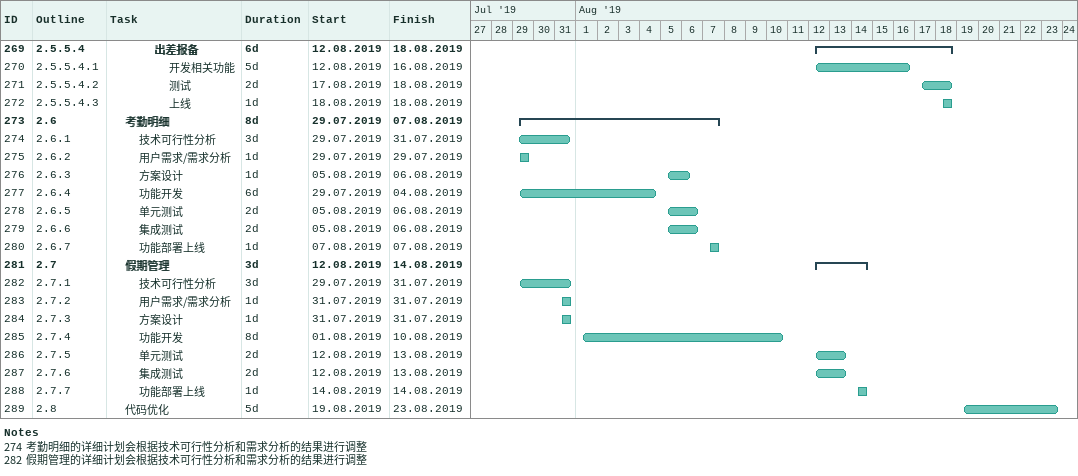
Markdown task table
| ID | WBS | Task | Duration | Start | Finish |
|---|---|---|---|---|---|
| 269 | 2.5.5.4 | **出差报备** | 6d | 2019-08-12 | 2019-08-18 |
| 270 | 2.5.5.4.1 | 开发相关功能 | 5d | 2019-08-12 | 2019-08-16 |
| 271 | 2.5.5.4.2 | 测试 | 2d | 2019-08-17 | 2019-08-18 |
| 272 | 2.5.5.4.3 | 上线 | 1d | 2019-08-18 | 2019-08-18 |
| 273 | 2.6 | **考勤明细** | 8d | 2019-07-29 | 2019-08-07 |
| 274 | 2.6.1 | 技术可行性分析 | 3d | 2019-07-29 | 2019-07-31 |
| 275 | 2.6.2 | 用户需求/需求分析 | 1d | 2019-07-29 | 2019-07-29 |
| 276 | 2.6.3 | 方案设计 | 1d | 2019-08-05 | 2019-08-06 |
| 277 | 2.6.4 | 功能开发 | 6d | 2019-07-29 | 2019-08-04 |
| 278 | 2.6.5 | 单元测试 | 2d | 2019-08-05 | 2019-08-06 |
| 279 | 2.6.6 | 集成测试 | 2d | 2019-08-05 | 2019-08-06 |
| 280 | 2.6.7 | 功能部署上线 | 1d | 2019-08-07 | 2019-08-07 |
| 281 | 2.7 | **假期管理** | 3d | 2019-08-12 | 2019-08-14 |
| 282 | 2.7.1 | 技术可行性分析 | 3d | 2019-07-29 | 2019-07-31 |
| 283 | 2.7.2 | 用户需求/需求分析 | 1d | 2019-07-31 | 2019-07-31 |
| 284 | 2.7.3 | 方案设计 | 1d | 2019-07-31 | 2019-07-31 |
| 285 | 2.7.4 | 功能开发 | 8d | 2019-08-01 | 2019-08-10 |
| 286 | 2.7.5 | 单元测试 | 2d | 2019-08-12 | 2019-08-13 |
| 287 | 2.7.6 | 集成测试 | 2d | 2019-08-12 | 2019-08-13 |
| 288 | 2.7.7 | 功能部署上线 | 1d | 2019-08-14 | 2019-08-14 |
| 289 | 2.8 | 代码优化 | 5d | 2019-08-19 | 2019-08-23 |

Notes
- 274: 考勤明细的详细计划会根据技术可行性分析和需求分析的结果进行调整
- 282: 假期管理的详细计划会根据技术可行性分析和需求分析的结果进行调整
